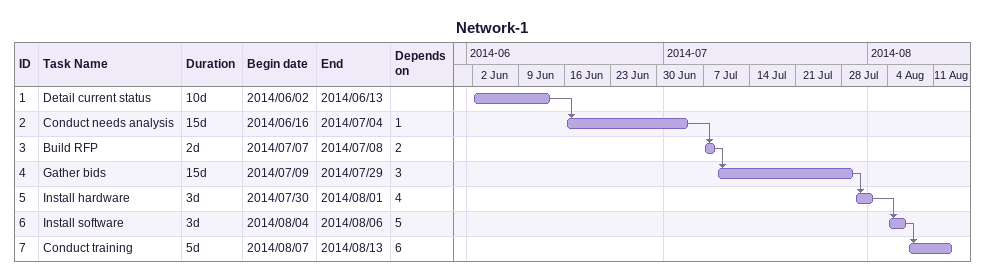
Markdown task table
Network-1

| ID | Task | Duration | Start | Finish | Predecessors |
|---|---|---|---|---|---|
| 1 | Detail current status | 10d | 2014-06-02 | 2014-06-13 |  |
| 2 | Conduct needs analysis | 15d | 2014-06-16 | 2014-07-04 | 1 |
| 3 | Build RFP | 2d | 2014-07-07 | 2014-07-08 | 2 |
| 4 | Gather bids | 15d | 2014-07-09 | 2014-07-29 | 3 |
| 5 | Install hardware | 3d | 2014-07-30 | 2014-08-01 | 4 |
| 6 | Install software | 3d | 2014-08-04 | 2014-08-06 | 5 |
| 7 | Conduct training | 5d | 2014-08-07 | 2014-08-13 | 6 |
